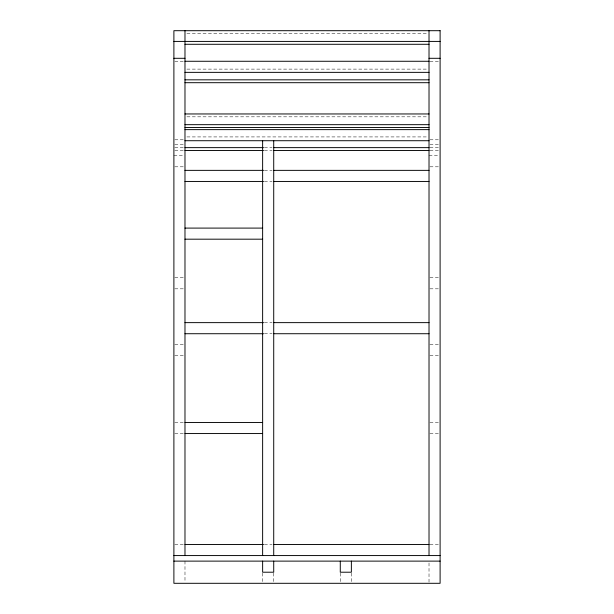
<?xml version="1.0" encoding="UTF-8"?>
<svg xmlns="http://www.w3.org/2000/svg" width="614" height="614" viewBox="0 0 614 614"><rect width="100%" height="100%" fill="white"/><g stroke="black" fill="none" stroke-linecap="round" stroke-linejoin="round"><path stroke-width="0.46" stroke-dasharray="3.07 2.3" d="M186.902 33.57L427.098 33.57M174.821 61.27L184.062 61.27M429.938 61.27L439.179 61.27M186.902 69.113L427.098 69.113M186.902 116.829L427.098 116.829M186.902 136.922L427.098 136.922M174.821 139.792L184.062 139.792M429.938 139.792L439.179 139.792M174.821 144.49L184.062 144.49M429.938 144.49L439.179 144.49M174.821 147.46L184.062 147.46M429.938 147.46L439.179 147.46M264.411 147.636L272.071 147.636M174.821 150.507L184.062 150.507M264.411 150.507L272.071 150.507M429.938 150.507L440.108 150.507M173.892 155.718L184.062 155.718M429.017 155.718L439.179 155.718M174.821 166.808L184.983 166.808M429.938 166.808L440.108 166.808M264.411 170.362L272.071 170.362M264.411 181.452L272.071 181.452M174.821 277.728L184.983 277.728M429.938 277.728L440.108 277.728M174.821 288.826L184.062 288.826M429.938 288.826L439.179 288.826M264.411 322.634L272.071 322.634M264.411 333.724L272.071 333.724M174.821 344.285L184.983 344.285M429.938 344.285L440.108 344.285M174.821 355.376L184.062 355.376M429.938 355.376L439.179 355.376M174.821 422.463L184.983 422.463M429.938 422.463L440.108 422.463M174.821 433.553L184.062 433.553M429.938 433.553L439.179 433.553M174.821 544.48L184.983 544.48M264.411 544.48L272.071 544.48M429.938 544.48L440.108 544.48M429.017 562.961L429.017 582.379M351.369 573.131L351.369 582.379M340.279 573.131L340.279 582.379M273.721 573.131L273.721 582.379M262.631 573.131L262.631 582.379M184.983 561.119L184.983 582.379"/><path stroke-width="0.92" d="M173.892 41.414L440.108 41.414M184.983 44.285L429.017 44.285M173.892 58.299L184.983 58.299M429.017 58.299L440.108 58.299M184.983 61.27L429.017 61.27M184.983 72.36L429.017 72.36M184.983 79.828L429.017 79.828M184.983 82.698L429.017 82.698M184.983 113.958L429.017 113.958M184.983 124.673L429.017 124.673M184.983 127.543L429.017 127.543M184.983 129.631L429.017 129.631M184.983 140.721L429.017 140.721M184.983 147.636L263.46 147.636M273.982 147.636L429.017 147.636M184.983 150.507L263.46 150.507M273.982 150.507L429.017 150.507M184.983 170.362L263.46 170.362M273.982 170.362L429.017 170.362M184.983 181.452L263.46 181.452M273.982 181.452L429.017 181.452M184.983 228.093L262.631 228.093M184.983 239.184L262.631 239.184M184.983 322.634L263.46 322.634M273.982 322.634L429.017 322.634M184.983 333.724L263.46 333.724M273.982 333.724L429.017 333.724M184.983 422.463L262.631 422.463M184.983 433.553L262.631 433.553M184.983 544.48L263.46 544.48M273.982 544.48L429.017 544.48M173.892 555.57L440.108 555.57M173.892 561.119L440.108 561.119M429.017 30.7L429.017 555.57M351.369 561.119L351.369 572.21L340.279 572.21L340.279 561.119M273.721 140.721L273.721 555.57M273.721 561.119L273.721 572.21L262.631 572.21L262.631 561.119M262.631 140.721L262.631 555.57M184.983 30.7L184.983 555.57M440.108 30.7L173.892 30.7L173.892 583.3L440.108 583.3L440.108 30.7"/></g></svg>
